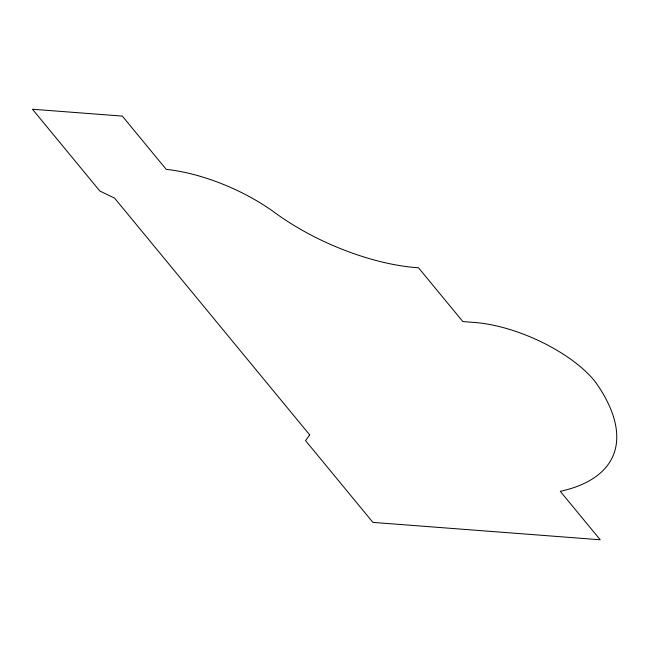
<?xml version="1.0" encoding="UTF-8"?>
<svg xmlns="http://www.w3.org/2000/svg" width="649" height="649" viewBox="0 0 649 649"><rect width="100%" height="100%" fill="white"/><g stroke="black" fill="none" stroke-linecap="round" stroke-linejoin="round"><path stroke-width="0.97" d="M309.695 434.903L305.541 440.63L372.924 522.396L600.203 539.765L560.282 491.317A251.869 106.047 23.7 0 0 595.141 381.596A94.576 39.816 23.7 0 0 475.352 322.521L462.834 321.563L418.508 267.786A137.19 57.761 23.7 0 1 275.379 213.042A109.251 45.998 23.7 0 0 166.233 169.381L122.328 116.098L32.45 109.235L99.832 191.001L114.622 198.18L309.695 434.903"/></g></svg>
